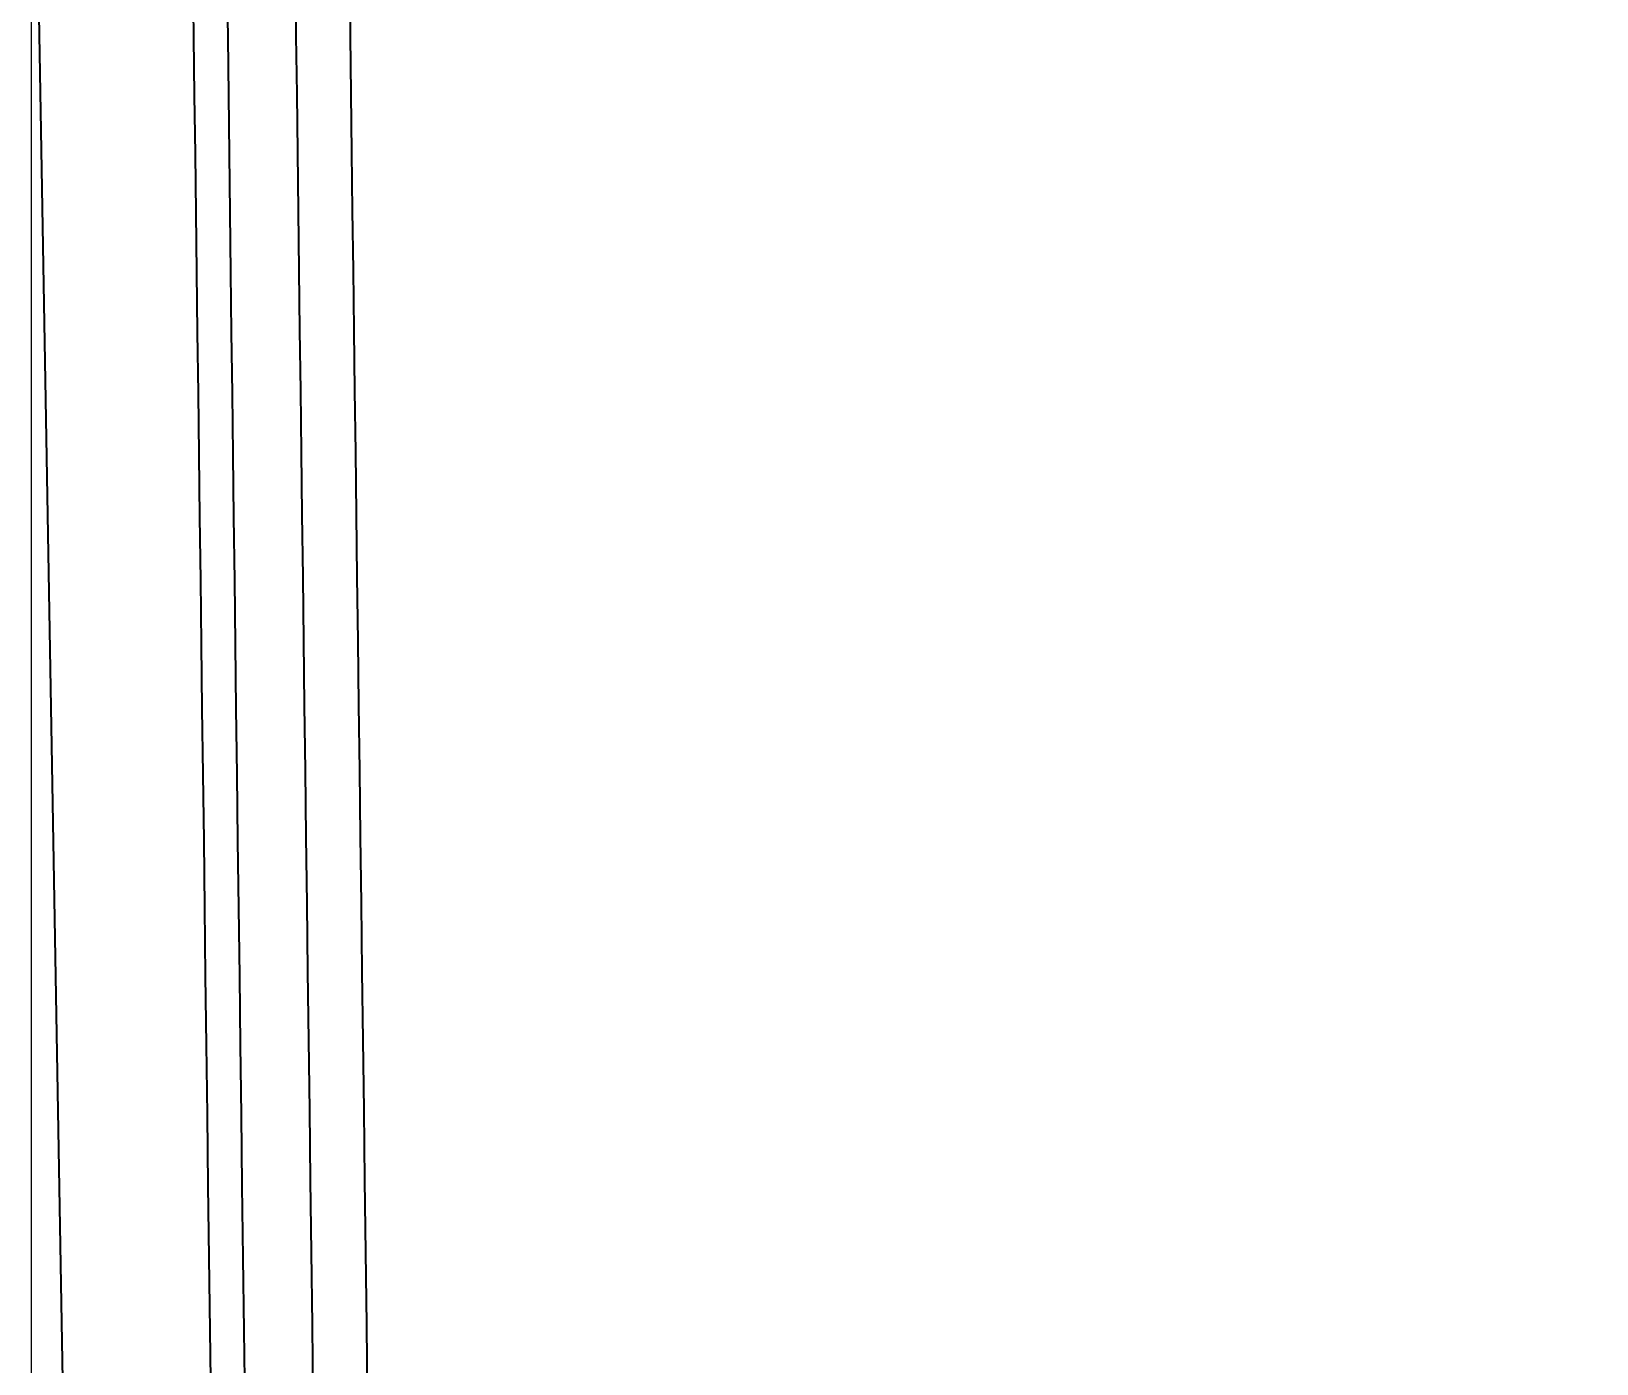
# Model space of a CAD drawing. Extents: x 0 to 395, y 0 to 289.
# Drawn here: x 184.45 to 210.26, y 152.59 to 174.57 of the extents above; entities that cross this region are included whole.
import ezdxf

# ---------------------------------------------------------------- set-up
doc = ezdxf.new("R2010")
doc.units = 0
doc.header["$LTSCALE"] = 10
doc.header["$MEASUREMENT"] = 0
doc.header["$PDMODE"] = 3
doc.header["$PDSIZE"] = -10
doc.layers.get('0').update_dxf_attribs({"linetype": 'CONTINUOUS'})
doc.layers.get('DEFPOINTS').update_dxf_attribs({"linetype": 'CONTINUOUS'})
doc.layers.add('1', color=7, linetype='CONTINUOUS')
doc.styles.add('Daelim Dimension', font='')
doc.styles.get('Daelim Dimension').set_extended_font_data('나눔고딕')
doc.dimstyles.new('DEFAULT', dxfattribs={"dimscale": 2, "dimtxt": 2, "dimasz": 2, "dimexe": 0, "dimexo": 2, "dimgap": 1, "dimtad": 1, "dimdec": 0, "dimzin": 9, "dimdsep": 46, "dimtxsty": 'Daelim Dimension', "dimcen": 0.5, "dimclrd": 5, "dimclre": 5, "dimclrt": 256, "dimadec": 1, "dimazin": 0, "dimtfac": 1, "dimtdec": 0, "dimtix": 1, "dimtmove": 0, "dimatfit": 3, "dimfxl": 1, "dimtolj": 1, "dimtzin": 1, "dimlwd": 9, "dimlwe": 9, "dimarcsym": 0})

# ---------------------------------------------------------------- blocks, each defined once
blk = doc.blocks.new('*D11')
at = {"color": 5, "linetype": 'ByBlock', "lineweight": 9, "ltscale": 0.5, "transparency": 16777216}
for p, q in [((184.455, 177.859), (184.455, 94.122)), ((210.264, 115.112), (210.264, 94.122)), ((188.455, 94.122), (206.264, 94.122))]:
    blk.add_line(p, q, dxfattribs=at)
at = {"color": 5, "ltscale": 0.5, "transparency": 16777216}
for points in [[(188.455, 94.789), (188.455, 93.456), (184.455, 94.122)], [(206.264, 94.789), (206.264, 93.456), (210.264, 94.122)]]:
    blk.add_solid(points, dxfattribs=at)
at = {"layer": 'DEFPOINTS', "color": 0, "ltscale": 0.5, "transparency": 16777216}
for p in [(184.455, 181.859), (210.264, 119.112), (210.264, 94.122)]:
    blk.add_point(p, dxfattribs=at)
at = {"color": 7, "ltscale": 0.5, "transparency": 16777216, "insert": (197.359, 99.388), "char_height": 6, "attachment_point": 5, "style": 'Daelim Dimension'}
blk.add_mtext('\\A1;26', dxfattribs=at)

msp = doc.modelspace()

# ---------------------------------------------------------------- linework, layer by layer
at = {"layer": '1'}
msp.add_line((184.455, 181.859), (185.259, 135.778), dxfattribs=at)
for points in [[(187.418, 151.92), (187.402, 153.137), (187.387, 154.338), (187.373, 155.523), (187.358, 156.692), (187.344, 157.845), (187.329, 158.984), (187.315, 160.107), (187.302, 161.216), (187.288, 162.31), (187.274, 163.39), (187.261, 164.457), (187.248, 165.51), (187.235, 166.551), (187.222, 167.578), (187.21, 168.594), (187.197, 169.597), (187.185, 170.59), (187.172, 171.572), (187.16, 172.544), (187.148, 173.508), (187.137, 174.464), (187.125, 175.413)], [(187.978, 151.917), (187.963, 153.135), (187.948, 154.336), (187.933, 155.52), (187.918, 156.69), (187.904, 157.843), (187.89, 158.981), (187.876, 160.105), (187.862, 161.214), (187.848, 162.308), (187.835, 163.389), (187.822, 164.455), (187.809, 165.509), (187.796, 166.549), (187.783, 167.577), (187.77, 168.592), (187.758, 169.596), (187.746, 170.588), (187.733, 171.571), (187.721, 172.543), (187.709, 173.507), (187.698, 174.463), (187.686, 175.412)], [(189.104, 152.017), (189.089, 153.23), (189.074, 154.427), (189.059, 155.607), (189.045, 156.772), (189.03, 157.921), (189.016, 159.055), (189.002, 160.175), (188.988, 161.279), (188.975, 162.37), (188.961, 163.447), (188.948, 164.51), (188.935, 165.559), (188.922, 166.596), (188.909, 167.621), (188.897, 168.633), (188.884, 169.633), (188.872, 170.622), (188.86, 171.601), (188.848, 172.571), (188.836, 173.531), (188.824, 174.485), (188.812, 175.431)], [(190, 152.02), (189.985, 153.233), (189.97, 154.429), (189.955, 155.61), (189.94, 156.774), (189.925, 157.923), (189.911, 159.057), (189.897, 160.177), (189.883, 161.281), (189.869, 162.372), (189.855, 163.448), (189.842, 164.511), (189.829, 165.561), (189.815, 166.598), (189.803, 167.622), (189.79, 168.634), (189.777, 169.634), (189.765, 170.623), (189.752, 171.602), (189.74, 172.571), (189.728, 173.532), (189.716, 174.485), (189.704, 175.431)]]:
    msp.add_lwpolyline(points, dxfattribs=at)

# ---------------------------------------------------------------- dimensions: what is measured, and where the dimension line sits
at = {"color": 5, "ltscale": 0.5}
dim = msp.add_linear_dim(base=(210.264, 94.122), p1=(184.455, 181.859), p2=(210.264, 119.112), dimstyle='DEFAULT', override={"dimtxt": 3, "dimclrt": 7, "dimfxl": 1.25, "dimarcsym": 1}, dxfattribs=at)
dim.commit()
dim.dimension.update_dxf_attribs({"geometry": '*D11', "text_midpoint": (197.359, 99.388)})

doc.saveas('drawing.dxf')
